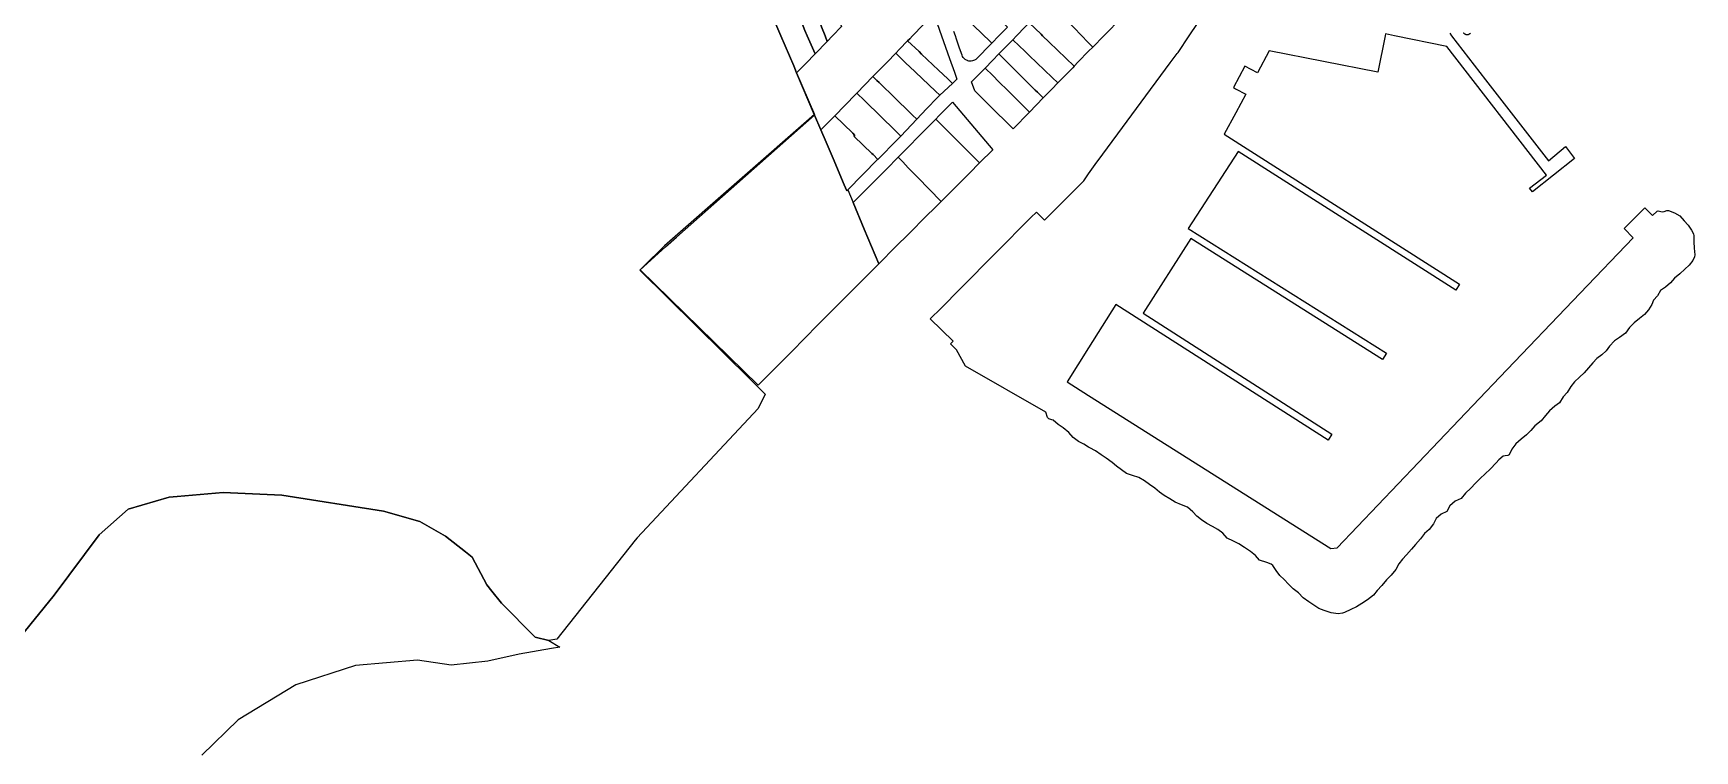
# Model space of a CAD drawing. Header units: metres. Extents: x 3 to 1005126, y 39 to 4383651.
# Drawn here: x 492543 to 493115, y 4356549 to 4356796 of the extents above; entities that cross this region are included whole.
import ezdxf

# ---------------------------------------------------------------- set-up
doc = ezdxf.new("R2010")
doc.units = ezdxf.units.M
doc.header["$MEASUREMENT"] = 0
doc.layers.add('TM_Llucmajor', color=7, linetype='Continuous')

msp = doc.modelspace()

# ---------------------------------------------------------------- linework, layer by layer
at = {"layer": 'TM_Llucmajor', "linetype": 'Continuous', "flags": 128}
for points in [[(492803.31, 4356810.41), (492799.97, 4356819.32), (492805.1, 4356821.01), (492808.82, 4356811.55), (492809.5, 4356809.84), (492810.78, 4356806.59), (492811.04, 4356805.91), (492811.99, 4356803.51), (492813.57, 4356799.5), (492813.96, 4356798.52), (492815.18, 4356795.41), (492815.94, 4356793.49), (492811.76, 4356789.19), (492809.06, 4356795.41), (492808.28, 4356797.2), (492804.84, 4356806.35), (492804.13, 4356808.25), (492803.96, 4356808.7), (492803.54, 4356809.81), (492803.31, 4356810.41)], [(492808.82, 4356811.55), (492805.1, 4356821.01), (492810.81, 4356822.89), (492815.35, 4356811.92), (492816.7, 4356808.67), (492817.92, 4356805.69), (492818.89, 4356803.35), (492819.2, 4356802.59), (492819.5, 4356801.87), (492819.92, 4356800.87), (492820.87, 4356798.56), (492817.81, 4356795.41), (492815.94, 4356793.49), (492815.18, 4356795.41), (492813.96, 4356798.52), (492813.57, 4356799.5), (492811.99, 4356803.51), (492811.04, 4356805.91), (492810.78, 4356806.59), (492809.5, 4356809.84), (492808.82, 4356811.55)], [(492794.86, 4356807.54), (492791.11, 4356816.4), (492799.97, 4356819.32), (492803.31, 4356810.41), (492803.54, 4356809.81), (492803.96, 4356808.7), (492804.13, 4356808.25), (492804.84, 4356806.35), (492808.28, 4356797.2), (492809.06, 4356795.41), (492811.76, 4356789.19), (492808.53, 4356785.87), (492805.4, 4356782.66), (492804.39, 4356785.03), (492800, 4356795.41), (492797.03, 4356802.44), (492795.55, 4356805.91), (492794.86, 4356807.54)], [(492855.9, 4356807.27), (492854.53, 4356811.21), (492860.99, 4356815.07), (492864.26, 4356811.86), (492865.55, 4356810.59), (492868.17, 4356808.03), (492871.03, 4356805.21), (492874.44, 4356801.87), (492877.97, 4356798.4), (492875.03, 4356795.41), (492872.57, 4356792.9), (492871.32, 4356794.12), (492870, 4356795.41), (492865.66, 4356799.66), (492861.73, 4356805.55), (492859.55, 4356808.82), (492855.9, 4356807.27)], [(492896.3, 4356803.02), (492892.3, 4356806.84), (492902.1, 4356816.84), (492905.93, 4356813.09), (492915.54, 4356803.69), (492917.46, 4356801.81), (492911.18, 4356795.41), (492907.33, 4356791.49), (492905.93, 4356792.95), (492905.53, 4356793.37), (492903.56, 4356795.41), (492897.86, 4356801.33), (492896.3, 4356803.02)], [(492847.54, 4356789.94), (492843.63, 4356793.64), (492844.37, 4356794.4), (492845.35, 4356795.41), (492852.7, 4356802.96), (492854.65, 4356797.35), (492855.33, 4356795.41), (492858.06, 4356787.61), (492859.71, 4356782.9), (492860.56, 4356780.48), (492859.12, 4356778.97), (492857.43, 4356780.57), (492854.23, 4356783.6), (492848.41, 4356789.11), (492847.54, 4356789.94)], [(492889.54, 4356795.94), (492885.47, 4356799.84), (492892.3, 4356806.84), (492896.3, 4356803.02), (492897.86, 4356801.33), (492903.56, 4356795.41), (492905.53, 4356793.37), (492905.93, 4356792.95), (492907.33, 4356791.49), (492905.93, 4356790.05), (492902.37, 4356786.38), (492901, 4356784.97), (492892.37, 4356793.23), (492890.09, 4356795.41), (492889.54, 4356795.94)], [(492884.01, 4356790.05), (492881.98, 4356791.99), (492879.82, 4356794.05), (492881.14, 4356795.41), (492881.18, 4356795.45), (492884.03, 4356798.37), (492884.79, 4356799.14), (492885.47, 4356799.84), (492889.54, 4356795.94), (492890.09, 4356795.41), (492892.37, 4356793.23), (492901, 4356784.97), (492900.47, 4356784.42), (492895.38, 4356779.17), (492893.43, 4356781.04), (492885.46, 4356788.66), (492884.01, 4356790.05)], [(492844.32, 4356784.82), (492843.17, 4356785.91), (492842.13, 4356786.9), (492839.51, 4356789.4), (492840.85, 4356790.78), (492843.63, 4356793.64), (492847.54, 4356789.94), (492848.41, 4356789.11), (492854.23, 4356783.6), (492857.43, 4356780.57), (492859.12, 4356778.97), (492854.73, 4356774.9), (492853.26, 4356776.3), (492846.3, 4356782.92), (492844.32, 4356784.82)], [(492877.09, 4356787.13), (492875.06, 4356789.15), (492879.82, 4356794.05), (492881.98, 4356791.99), (492884.01, 4356790.05), (492885.46, 4356788.66), (492893.43, 4356781.04), (492895.38, 4356779.17), (492893.26, 4356776.99), (492892.37, 4356776.08), (492890.34, 4356773.98), (492888.37, 4356775.94), (492887.58, 4356776.72), (492882.88, 4356781.38), (492880.57, 4356783.68), (492877.54, 4356786.68), (492877.09, 4356787.13)], [(492833.79, 4356779.28), (492833.03, 4356780.01), (492831.66, 4356781.35), (492833.86, 4356783.6), (492836.55, 4356786.37), (492839.51, 4356789.4), (492842.13, 4356786.9), (492843.17, 4356785.91), (492844.32, 4356784.82), (492846.3, 4356782.92), (492853.26, 4356776.3), (492854.73, 4356774.9), (492853.96, 4356774.19), (492850.1, 4356770.25), (492846.76, 4356766.7), (492845.27, 4356768.12), (492838.4, 4356774.8), (492834.86, 4356778.24), (492833.79, 4356779.28)], [(492872.9, 4356781.73), (492870.32, 4356784.28), (492872.82, 4356786.86), (492875.06, 4356789.15), (492877.09, 4356787.13), (492877.54, 4356786.68), (492880.57, 4356783.68), (492882.88, 4356781.38), (492887.58, 4356776.72), (492888.37, 4356775.94), (492890.34, 4356773.98), (492885.6, 4356769.13), (492883.66, 4356771.06), (492882.8, 4356771.9), (492879.16, 4356775.52), (492878.12, 4356776.55), (492875.07, 4356779.57), (492872.9, 4356781.73)], [(492829.31, 4356772.58), (492828.77, 4356773.1), (492826.14, 4356775.67), (492831.66, 4356781.35), (492833.03, 4356780.01), (492833.79, 4356779.28), (492834.86, 4356778.24), (492838.4, 4356774.8), (492845.27, 4356768.12), (492846.76, 4356766.7), (492841.29, 4356760.88), (492839.7, 4356762.44), (492833.93, 4356768.08), (492829.31, 4356772.58)], [(492867.21, 4356776.04), (492866.79, 4356776.45), (492865.66, 4356779.5), (492870.32, 4356784.28), (492872.9, 4356781.73), (492875.07, 4356779.57), (492878.12, 4356776.55), (492879.16, 4356775.52), (492882.8, 4356771.9), (492883.66, 4356771.06), (492885.6, 4356769.13), (492879.92, 4356763.33), (492877.95, 4356765.31), (492873.45, 4356769.81), (492867.21, 4356776.04)], [(492818.8, 4356768.12), (492821.8, 4356771.2), (492826.14, 4356775.67), (492828.77, 4356773.1), (492829.31, 4356772.58), (492833.93, 4356768.08), (492839.7, 4356762.44), (492841.29, 4356760.88), (492838.9, 4356758.44), (492837.98, 4356757.5), (492835.55, 4356755.02), (492833.39, 4356752.84), (492831.71, 4356754.46), (492831.29, 4356754.86), (492825.22, 4356760.7), (492825.14, 4356760.78), (492825.43, 4356761.08), (492825.46, 4356761.11), (492824.7, 4356761.85), (492821.54, 4356764.95), (492818.56, 4356767.88), (492818.8, 4356768.12)], [(492868.41, 4356751.6), (492866.57, 4356753.45), (492860.8, 4356759.22), (492854.59, 4356765.42), (492853.3, 4356766.72), (492854.4, 4356767.82), (492859.03, 4356772.5), (492872.94, 4356756.12), (492868.41, 4356751.6)], [(492792.12, 4356675.1), (492751.49, 4356714.74), (492760.3, 4356722.71), (492764.05, 4356726.1), (492811.61, 4356768.06), (492813.78, 4356762.97), (492815.54, 4356758.82), (492817.25, 4356754.8), (492817.94, 4356753.17), (492821.8, 4356744.12), (492822.69, 4356742.02), (492823.03, 4356742.36), (492824.87, 4356737.95), (492828.69, 4356728.82), (492833.67, 4356716.91), (492815.04, 4356698.1), (492812.72, 4356695.8), (492803.78, 4356686.7), (492800.68, 4356683.61), (492792.12, 4356675.1)], [(492824.7, 4356761.85), (492825.46, 4356761.11), (492825.43, 4356761.08), (492825.14, 4356760.78), (492825.22, 4356760.7), (492831.29, 4356754.86), (492831.71, 4356754.46), (492833.39, 4356752.84), (492833.29, 4356752.74), (492823.03, 4356742.36), (492822.69, 4356742.02), (492821.8, 4356744.12), (492817.94, 4356753.17), (492817.25, 4356754.8), (492815.54, 4356758.82), (492813.78, 4356762.97), (492818.56, 4356767.88), (492821.54, 4356764.95), (492824.7, 4356761.85)], [(492868.41, 4356751.6), (492864.87, 4356748.06), (492863.49, 4356746.68), (492855.15, 4356738.35), (492847.05, 4356746.68), (492843.85, 4356749.98), (492841.92, 4356751.96), (492840.33, 4356753.59), (492842.73, 4356756.03), (492843.65, 4356756.96), (492843.98, 4356757.29), (492847.4, 4356760.75), (492850.98, 4356764.37), (492853.3, 4356766.72), (492854.59, 4356765.42), (492860.8, 4356759.22), (492866.57, 4356753.45), (492868.41, 4356751.6)], [(492827.88, 4356740.99), (492835.28, 4356748.48), (492836.29, 4356749.5), (492840.33, 4356753.59), (492841.92, 4356751.96), (492843.85, 4356749.98), (492847.05, 4356746.68), (492855.15, 4356738.35), (492847.84, 4356731.05), (492846.3, 4356729.53), (492842.85, 4356726.08), (492840.64, 4356723.87), (492839.61, 4356722.84), (492833.67, 4356716.91), (492828.69, 4356728.82), (492824.87, 4356737.95), (492827.88, 4356740.99)]]:
    msp.add_lwpolyline(points, close=True, dxfattribs=at)
for points in [[(493030.24, 4356796.29), (493030.92, 4356795.41), (493042.61, 4356780.19), (493064.24, 4356752.39), (493070.1, 4356757.31), (493073.19, 4356753.18), (493058.72, 4356741.67), (493057.72, 4356742.9), (493063.62, 4356747.38), (493029.24, 4356791.75), (493011.22, 4356795.41), (493008.17, 4356796.03), (493008.05, 4356795.41), (493005.52, 4356782.86), (492968.08, 4356790.19), (492964.05, 4356782.69), (492959.73, 4356784.89), (492955.83, 4356777.55), (492956.55, 4356777.17), (492960.08, 4356775.31), (492956.61, 4356768.92), (492952.56, 4356761.48), (493033.63, 4356709.88), (493032.34, 4356707.78), (492957.37, 4356755.57), (492940.22, 4356729.04), (493008.46, 4356686.06), (493007.13, 4356683.93), (492941.07, 4356725.55), (492924.71, 4356699.9), (492989.72, 4356658.22), (492988.38, 4356656.13), (492915.36, 4356702.87), (492905.93, 4356687.94), (492898.5, 4356676.18), (492905.93, 4356671.48), (492989.32, 4356618.79), (492991.54, 4356619.05), (493047.56, 4356677.83), (493075.16, 4356706.76), (493093.42, 4356725.79), (493090.27, 4356728.98), (493097.41, 4356736.15), (493098.66, 4356734.92), (493100.1, 4356733.51), (493101.65, 4356734.99), (493102.02, 4356735.14), (493102.94, 4356734.87), (493103.64, 4356734.73), (493104.08, 4356734.84), (493104.97, 4356735.23), (493105.61, 4356735.27), (493107.68, 4356734.37), (493109.52, 4356733.34), (493110.98, 4356731.68), (493112.34, 4356730.18), (493113.48, 4356728.5), (493114.14, 4356727.18), (493114.27, 4356726.47), (493114.34, 4356724.41), (493114.4, 4356722.24), (493114.62, 4356719.98), (493114.56, 4356719.29), (493114, 4356717.98), (493112.73, 4356716.35), (493111.26, 4356715), (493109.53, 4356713.37), (493107.62, 4356711.92), (493106.32, 4356710.37), (493104.53, 4356708.85), (493102.86, 4356707.63), (493101.78, 4356705.87), (493100.47, 4356704.29), (493099.8, 4356702.89), (493098.65, 4356701.07), (493097.34, 4356699.38), (493095.56, 4356697.99), (493093.75, 4356696.49), (493092.16, 4356694.88), (493090.72, 4356693.02), (493088.71, 4356691.5), (493087.03, 4356690.34), (493085.28, 4356688.53), (493084.12, 4356686.86), (493082.58, 4356685.47), (493080.95, 4356684.23), (493079.53, 4356682.71), (493078.08, 4356681.04), (493076.54, 4356679.31), (493074.94, 4356677.84), (493073.2, 4356676.27), (493071.97, 4356674.61), (493070.67, 4356672.58), (493069.3, 4356671.01), (493068.08, 4356669.04), (493066.41, 4356667.85), (493064.61, 4356666.26), (493063.22, 4356664.57), (493061.79, 4356662.83), (493059.57, 4356661.07), (493058.22, 4356659.45), (493056.72, 4356657.92), (493054.84, 4356656.42), (493053.02, 4356654.82), (493051.66, 4356653.01), (493050.68, 4356651.13), (493050.31, 4356650.89), (493049.35, 4356650.78), (493048.69, 4356650.58), (493047.14, 4356649.31), (493046.25, 4356648.36), (493044.18, 4356646.14), (493042.47, 4356644.49), (493040.76, 4356642.87), (493039.14, 4356641.32), (493037.49, 4356639.54), (493035.69, 4356637.88), (493034.22, 4356636.01), (493032.17, 4356635.11), (493030.33, 4356633.48), (493029.21, 4356631.59), (493027.36, 4356630.62), (493025.62, 4356629.14), (493024.69, 4356627.32), (493023.17, 4356625.38), (493021.6, 4356623.95), (493020.15, 4356622.18), (493018.52, 4356620.2), (493017.14, 4356618.6), (493015.43, 4356616.66), (493013.95, 4356615.09), (493012.74, 4356613.48), (493011.65, 4356611.59), (493010.1, 4356609.68), (493008.5, 4356608.06), (493006.87, 4356606.07), (493005.32, 4356604.35), (493003.99, 4356602.73), (493001.96, 4356601.09), (492999.98, 4356599.84), (492998.13, 4356598.76), (492996.17, 4356597.78), (492994.06, 4356596.77), (492993.34, 4356596.52), (492991.85, 4356596.34), (492989.47, 4356596.65), (492987.05, 4356597.49), (492985.17, 4356598.19), (492983.47, 4356599.27), (492981.76, 4356600.5), (492979.81, 4356601.81), (492978.22, 4356603.53), (492976.37, 4356604.92), (492974.74, 4356606.51), (492973.31, 4356608.09), (492971.75, 4356609.51), (492970.53, 4356611.25), (492969.31, 4356612.91), (492968.73, 4356613.37), (492967.34, 4356613.96), (492964.72, 4356614.83), (492963.43, 4356616.43), (492961.7, 4356617.77), (492959.63, 4356619.13), (492957.65, 4356620.4), (492955.85, 4356621.3), (492953.66, 4356622.4), (492952.18, 4356624.1), (492950.37, 4356625.38), (492948.53, 4356626.43), (492946.61, 4356627.37), (492944.81, 4356628.65), (492943.18, 4356629.96), (492941.82, 4356631.44), (492939.97, 4356633), (492937.87, 4356633.8), (492935.77, 4356634.81), (492933.88, 4356635.95), (492931.96, 4356637.04), (492930.36, 4356638.25), (492928.75, 4356639.54), (492926.84, 4356640.82), (492925.12, 4356642.14), (492923.22, 4356643.23), (492921.02, 4356644), (492918.98, 4356644.65), (492917.31, 4356645.92), (492915.56, 4356647.17), (492914.04, 4356648.48), (492911.96, 4356649.92), (492910.25, 4356651.1), (492908.3, 4356652.42), (492906.34, 4356653.5), (492905.93, 4356653.74), (492905.93, 4356653.74), (492904.28, 4356654.73), (492902.46, 4356655.68), (492900.57, 4356657.08), (492899.09, 4356658.79), (492897.22, 4356660.33), (492895.45, 4356661.55), (492893.7, 4356662.96), (492893.25, 4356663.17), (492892.21, 4356663.43), (492891.73, 4356663.88), (492891.16, 4356665.8), (492863.49, 4356681.61), (492860.41, 4356687.29), (492858.39, 4356689.36), (492859.26, 4356690.21), (492851.4, 4356697.86), (492855.14, 4356701.63), (492861.83, 4356708.38), (492873.99, 4356720.65), (492886.09, 4356732.8), (492887.99, 4356734.67), (492890.77, 4356731.9), (492901.33, 4356742.49), (492903.26, 4356744.42), (492904.27, 4356745.46), (492905.93, 4356747.85), (492908.75, 4356751.91), (492909.17, 4356752.47), (492934.03, 4356786.07), (492936.45, 4356789.33), (492936.72, 4356789.69), (492940.56, 4356795.41), (492951.59, 4356811.83)], [(492852.7, 4356802.96), (492845.35, 4356795.41), (492844.37, 4356794.4), (492843.63, 4356793.64), (492840.85, 4356790.78), (492839.51, 4356789.4), (492836.55, 4356786.37), (492833.86, 4356783.6), (492831.66, 4356781.35), (492826.14, 4356775.67), (492821.8, 4356771.2), (492818.8, 4356768.12), (492813.78, 4356762.97), (492811.61, 4356768.06), (492811.61, 4356768.06), (492805.4, 4356782.66), (492808.53, 4356785.87), (492811.76, 4356789.19), (492815.94, 4356793.49), (492817.81, 4356795.41), (492820.87, 4356798.56)], [(492797.03, 4356802.44), (492800, 4356795.41), (492804.39, 4356785.03), (492805.4, 4356782.66), (492811.53, 4356768.25), (492759.89, 4356723.06), (492752.57, 4356715.8), (492751.58, 4356714.82), (492751.46, 4356714.71), (492789.74, 4356676.76), (492793.81, 4356672.74), (492794.63, 4356671.92), (492792.19, 4356667.01), (492750.55, 4356622.51), (492749.81, 4356621.72), (492722.9, 4356587.6), (492720.07, 4356587.12), (492715.43, 4356588.23), (492715.24, 4356588.42), (492703.84, 4356600.04), (492700.46, 4356604.13), (492698.7, 4356606.26), (492693.7, 4356615.88), (492691.37, 4356617.7), (492684.5, 4356623.05), (492675.71, 4356628.12), (492663.16, 4356631.71), (492628.13, 4356637.17), (492607.93, 4356638.1), (492592.1, 4356636.71), (492589.42, 4356636.49), (492575.22, 4356632.31), (492565.27, 4356623.49), (492549.84, 4356602.76), (492537.96, 4356588.2)], [(492865.66, 4356799.66), (492870, 4356795.41), (492871.32, 4356794.12), (492872.57, 4356792.9), (492867.05, 4356787.28), (492866.89, 4356787.16), (492866.64, 4356787.01), (492866.33, 4356786.87), (492865.99, 4356786.75), (492865.55, 4356786.67), (492865.23, 4356786.65), (492864.75, 4356786.69), (492864.33, 4356786.79), (492864.21, 4356786.84), (492863.88, 4356786.97), (492863.38, 4356787.29), (492863.08, 4356787.56), (492862.77, 4356787.95), (492862.57, 4356788.28), (492862.39, 4356788.72), (492861.53, 4356791.19), (492860.45, 4356794.27), (492860.05, 4356795.41), (492859.55, 4356796.85)], [(493037.46, 4356796.34), (493037.37, 4356796.26), (493037.25, 4356796.15), (493037.19, 4356796.1), (493037.1, 4356796.03), (493036.95, 4356795.93), (493036.82, 4356795.86), (493036.76, 4356795.83), (493036.66, 4356795.78), (493036.51, 4356795.73), (493036.36, 4356795.7), (493036.23, 4356795.69), (493036.14, 4356795.69), (493036.05, 4356795.71), (493035.94, 4356795.73), (493035.86, 4356795.76), (493035.76, 4356795.81), (493035.7, 4356795.84), (493035.58, 4356795.91), (493035.45, 4356795.99), (493035.2, 4356796.15), (493035, 4356796.28), (493034.87, 4356796.36)], [(492537.96, 4356588.2), (492549.84, 4356602.76), (492565.27, 4356623.49), (492575.22, 4356632.31), (492589.42, 4356636.49), (492592.1, 4356636.71), (492607.93, 4356638.1), (492628.13, 4356637.17), (492663.16, 4356631.71), (492675.71, 4356628.12), (492684.5, 4356623.05), (492691.37, 4356617.7), (492693.7, 4356615.88), (492698.7, 4356606.26), (492700.46, 4356604.13), (492703.84, 4356600.04), (492715.24, 4356588.42), (492715.43, 4356588.23), (492720.07, 4356587.12), (492723.84, 4356584.79), (492721.02, 4356584.33), (492709.88, 4356582.47), (492699.06, 4356580.03), (492686.44, 4356578.67), (492674.9, 4356580.4), (492653.54, 4356578.5), (492633, 4356571.82), (492613.08, 4356559.86), (492600.62, 4356547.64)]]:
    msp.add_lwpolyline(points, dxfattribs=at)

doc.saveas('drawing.dxf')
